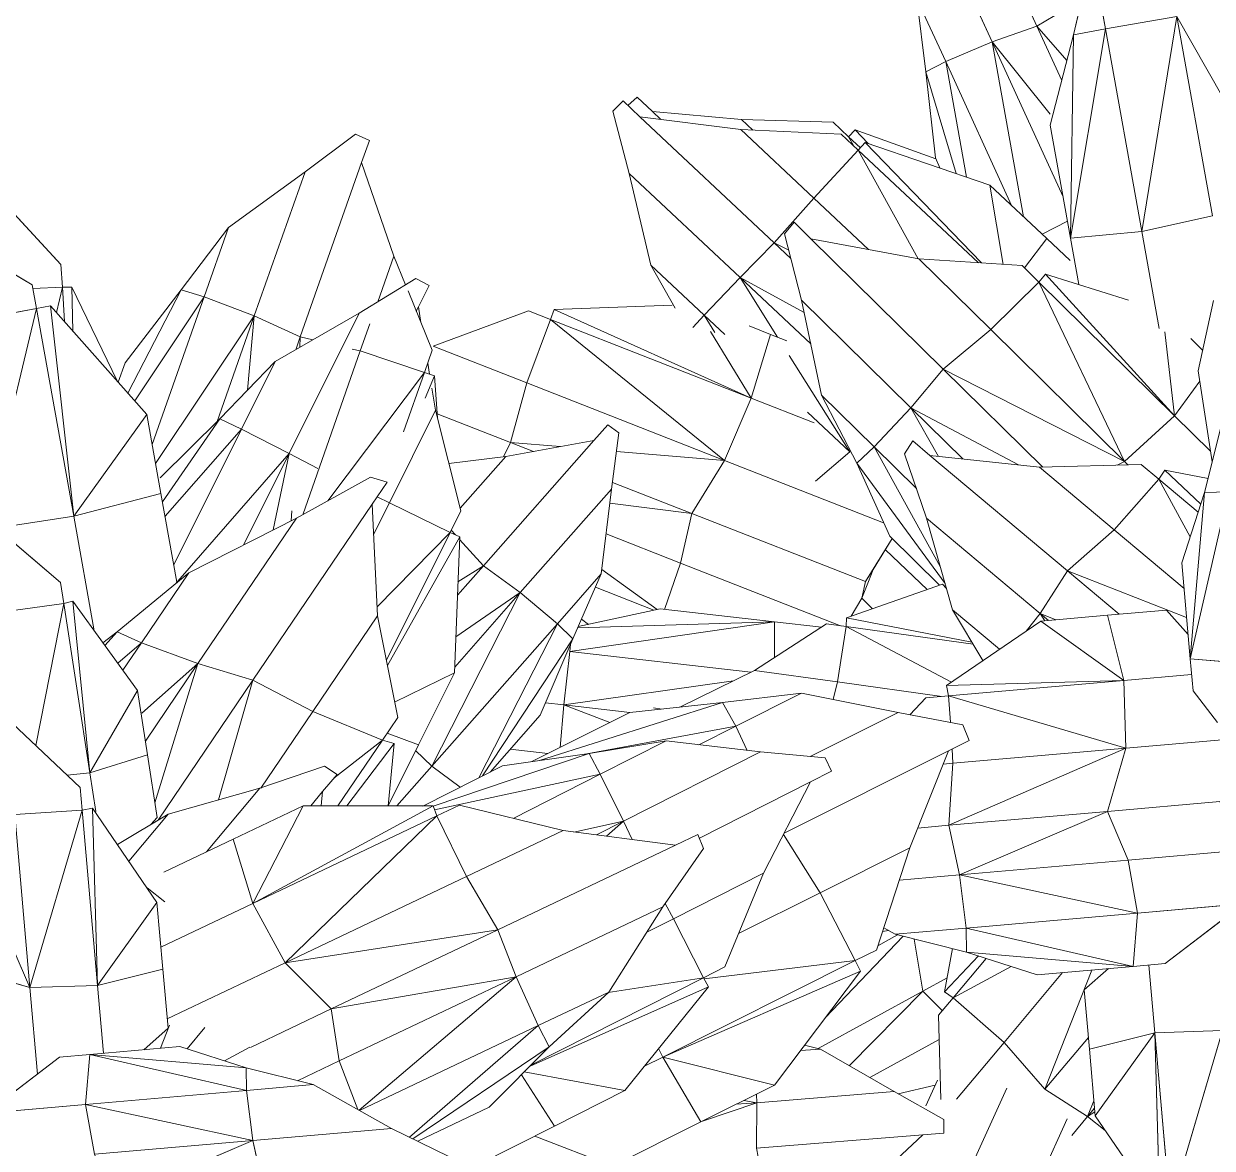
# Model space of a CAD drawing. Header units: inches. Extents: x 1 to 4284, y -575 to 745.
# Drawn here: x 2962.02 to 2977.85, y 321.81 to 336.78 of the extents above; entities that cross this region are included whole.
import ezdxf

# ---------------------------------------------------------------- set-up
doc = ezdxf.new("R2010")
doc.units = ezdxf.units.IN
doc.header["$MEASUREMENT"] = 0
doc.layers.add('Plant-hosta', color=7, linetype='Continuous', lineweight=9)

# ---------------------------------------------------------------- blocks, each defined once
blk = doc.blocks.new('Untitled_dwg-V38-New Construction - Tel_Data_Elec Plan')
at = {"layer": 'Plant-hosta'}
for p, q in [((12.522, 3.81), (11.425, 4.273)), ((11.425, 4.273), (12.522, 3.81)), ((10.26, 3.952), (10.378, 3.219)), ((10.378, 3.219), (12.522, 3.81)), ((12.522, 3.81), (12.792, 3.884)), ((12.856, 3.714), (12.792, 3.884)), ((12.362, 3.139), (12.856, 3.714)), ((10.378, 3.219), (10.591, 2.651)), ((10.591, 2.651), (10.378, 3.219)), ((10.591, 2.651), (12.362, 3.139)), ((12.362, 3.139), (10.591, 2.651)), ((12.362, 3.139), (11.63, 2.269)), ((12.362, 3.139), (11.63, 2.269)), ((7.658, 2.058), (8.496, 2.788)), ((8.496, 2.788), (9.802, 2.637)), ((9.62, 1.651), (9.802, 2.637)), ((9.62, 1.651), (9.802, 2.637)), ((9.802, 2.637), (10.89, 2.511)), ((9.825, 2.634), (10.591, 2.651)), ((10.591, 2.651), (10.323, 2.577)), ((10.591, 2.651), (10.439, 2.563)), ((10.591, 2.651), (10.624, 2.542)), ((9.62, 1.651), (10.89, 2.511)), ((10.89, 2.511), (12.489, 1.479)), ((11.63, 2.269), (11.374, 2.198)), ((11.63, 2.269), (11.449, 2.15)), ((6.786, 2.162), (7.953, 2.022)), ((7.953, 2.022), (6.786, 2.162)), ((5.9, 1.308), (6.492, 1.922)), ((7.772, 1.229), (7.953, 2.022)), ((7.772, 1.229), (7.953, 2.022)), ((7.953, 2.022), (8.996, 1.897)), ((7.819, 1.207), (8.996, 1.897)), ((8.996, 1.897), (7.819, 1.207)), ((10.515, 0.98), (8.996, 1.897)), ((6.17, 1.589), (7.219, 1.489)), ((9.353, 1.682), (9.62, 1.651)), ((9.353, 1.682), (9.62, 1.651)), ((9.608, 1.527), (9.62, 1.651)), ((9.62, 1.651), (9.608, 1.527)), ((9.62, 1.651), (12.47, 1.321)), ((9.62, 1.651), (12.489, 1.479)), ((9.62, 1.651), (12.47, 1.321)), ((4.025, 1.457), (4.109, 0.828)), ((6.084, 1.499), (8.204, 0.689)), ((6.084, 1.499), (8.204, 0.689)), ((6.119, 1.536), (8.247, 1.006)), ((8.247, 1.006), (6.119, 1.536)), ((8.247, 1.006), (7.219, 1.489)), ((12.47, 1.321), (12.489, 1.479)), ((12.47, 1.321), (12.489, 1.479)), ((4.109, 0.828), (5.9, 1.308)), ((5.9, 1.308), (5.121, 0.404)), ((5.9, 1.308), (5.121, 0.404)), ((10.496, 0.863), (12.47, 1.321)), ((10.496, 0.863), (12.47, 1.321)), ((12.47, 1.321), (12.339, 0.312)), ((12.47, 1.321), (12.782, 1.285)), ((13.669, 0.158), (12.782, 1.285)), ((7.918, 1.16), (10.515, 0.98)), ((10.493, 0.844), (7.941, 1.149)), ((8.247, 1.006), (8.204, 0.689)), ((9.241, 0.591), (8.247, 1.006)), ((10.493, 0.844), (10.515, 0.98)), ((4.109, 0.828), (2.063, 0.279)), ((4.109, 0.828), (2.063, 0.279)), ((2.095, 0.94), (4.109, 0.828)), ((4.109, 0.828), (2.179, -0.384)), ((2.179, -0.384), (4.109, 0.828)), ((4.109, 0.828), (4.259, 0.173)), ((4.109, 0.828), (4.259, 0.173)), ((5.564, 0.918), (5.555, 0.224)), ((8.151, -0.022), (5.579, 0.935)), ((5.582, 0.939), (8.204, 0.689)), ((5.582, 0.939), (8.204, 0.689)), ((10.493, 0.844), (9.231, 0.595)), ((10.493, 0.844), (9.231, 0.595)), ((10.493, 0.844), (10.384, -0.032)), ((10.493, 0.844), (10.384, -0.032)), ((10.493, 0.844), (10.807, 0.806)), ((10.807, 0.806), (10.493, 0.844)), ((11.722, -0.192), (10.807, 0.806)), ((11.722, -0.192), (10.807, 0.806)), ((8.151, -0.022), (8.204, 0.689)), ((9.241, 0.591), (8.204, 0.689)), ((10.306, -0.228), (9.241, 0.591)), ((10.306, -0.228), (9.241, 0.591)), ((5.121, 0.404), (4.259, 0.173)), ((5.121, 0.404), (4.357, -0.111)), ((11.132, 0.452), (12.339, 0.312)), ((12.339, 0.312), (11.132, 0.452)), ((2.179, -0.384), (2.063, 0.279)), ((2.179, -0.384), (4.259, 0.173)), ((2.461, -0.992), (4.259, 0.173)), ((4.259, 0.173), (4.357, -0.111)), ((4.941, 0.283), (5.555, 0.224)), ((5.69, -0.461), (5.555, 0.224)), ((8.151, -0.022), (5.555, 0.224)), ((5.69, -0.461), (5.555, 0.224)), ((12.146, -0.584), (12.339, 0.312)), ((12.146, -0.584), (12.339, 0.312)), ((13.669, 0.158), (12.339, 0.312)), ((14.591, -0.879), (13.669, 0.158)), ((13.669, 0.158), (14.591, -0.879)), ((10.384, -0.032), (9.99, 0.016)), ((9.99, 0.016), (10.384, -0.032)), ((2.461, -0.992), (4.357, -0.111)), ((4.357, -0.111), (3.624, -0.681)), ((4.357, -0.111), (3.624, -0.681)), ((5.69, -0.461), (8.151, -0.022)), ((8.151, -0.022), (5.69, -0.461)), ((8.136, -0.694), (8.151, -0.022)), ((8.151, -0.022), (10.306, -0.228)), ((10.384, -0.032), (10.35, -0.258)), ((10.384, -0.032), (10.35, -0.258)), ((11.722, -0.192), (10.384, -0.032)), ((10.384, -0.032), (11.722, -0.192)), ((4.119, -0.296), (4.499, -0.354)), ((4.499, -0.354), (4.119, -0.296)), ((10.306, -0.228), (11.079, -0.772)), ((11.722, -0.192), (12.726, -1.12)), ((11.722, -0.192), (12.726, -1.12)), ((2.179, -0.384), (0.896, -0.728)), ((2.179, -0.384), (2.461, -0.992)), ((5.69, -0.461), (4.505, -0.348)), ((5.69, -0.461), (4.505, -0.348)), ((5.321, -1.248), (5.69, -0.461)), ((8.136, -0.694), (5.69, -0.461)), ((3.703, -0.619), (4.025, -0.805)), ((3.703, -0.619), (4.025, -0.805)), ((12.162, -0.598), (14.591, -0.879)), ((0.896, -0.728), (2.071, -1.097)), ((2.461, -0.992), (3.624, -0.681)), ((3.373, -0.748), (3.592, -0.995)), ((3.373, -0.748), (3.592, -0.995)), ((5.321, -1.248), (8.136, -0.694)), ((8.136, -0.694), (7.987, -1.502)), ((7.987, -1.502), (8.136, -0.694)), ((8.136, -0.694), (10.746, -0.942)), ((11.079, -0.772), (11.074, -0.973)), ((2.637, -0.945), (2.871, -1.818)), ((3.157, -0.806), (3.559, -0.963)), ((10.746, -0.942), (9.406, -1.637)), ((9.406, -1.637), (10.746, -0.942)), ((10.746, -0.942), (11.074, -0.973)), ((11.076, -0.922), (12.726, -1.12)), ((14.591, -0.879), (14.899, -0.915)), ((14.891, -1.142), (14.899, -0.915)), ((2.015, -2.102), (1.716, -0.985)), ((2.015, -2.102), (1.716, -0.985)), ((2.461, -0.992), (2.071, -1.097)), ((3.559, -0.963), (3.764, -1.727)), ((5.321, -1.248), (3.591, -1.084)), ((3.591, -1.084), (5.321, -1.248)), ((5.321, -1.248), (5.188, -2.139)), ((5.321, -1.248), (5.188, -2.139)), ((5.321, -1.248), (7.987, -1.502)), ((5.321, -1.248), (7.89, -2.396)), ((5.321, -1.248), (7.987, -1.502)), ((10.228, -1.21), (10.203, -1.479)), ((12.726, -1.12), (13.036, -1.157)), ((13.017, -1.353), (13.036, -1.157)), ((14.138, -1.589), (14.891, -1.142)), ((9.923, -1.368), (10.203, -1.479)), ((9.923, -1.368), (10.203, -1.479)), ((12.236, -1.722), (13.017, -1.353)), ((7.987, -1.502), (7.89, -2.396)), ((7.987, -1.502), (9.406, -1.637)), ((9.534, -1.57), (10.203, -1.479)), ((9.534, -1.57), (10.203, -1.479)), ((9.803, -1.431), (10.203, -1.479)), ((10.203, -1.479), (9.803, -1.431)), ((10.203, -1.479), (10.125, -2.174)), ((10.203, -1.479), (10.125, -2.174)), ((12.236, -1.722), (10.203, -1.479)), ((14.138, -1.589), (12.837, -1.438)), ((2.871, -1.818), (3.764, -1.727)), ((3.764, -1.727), (3.994, -2.588)), ((8.223, -2.428), (9.406, -1.637)), ((12.236, -1.722), (11.103, -2.291)), ((14.138, -1.589), (13.015, -2.27)), ((14.138, -1.589), (13.015, -2.27)), ((2.015, -2.102), (2.871, -1.818)), ((2.871, -1.818), (2.015, -2.102)), ((2.871, -1.818), (3.478, -4.083)), ((2.871, -1.818), (3.994, -2.588)), ((2.871, -1.818), (3.618, -4.062)), ((12.075, -1.803), (12.042, -2.158)), ((12.075, -1.803), (12.042, -2.158)), ((3.84, -2.011), (5.188, -2.139)), ((5.188, -2.139), (3.84, -2.011)), ((8.834, -2.019), (10.125, -2.174)), ((8.834, -2.019), (10.125, -2.174)), ((2.015, -2.102), (1.307, -2.619)), ((2.015, -2.102), (1.857, -4.672)), ((2.015, -2.102), (3.478, -4.083)), ((2.015, -2.102), (2.614, -4.337)), ((5.188, -2.139), (7.89, -2.396)), ((5.188, -2.139), (5.236, -3.034)), ((5.188, -2.139), (6.264, -3.132)), ((5.188, -2.139), (7.889, -2.538)), ((10.125, -2.174), (7.889, -2.485)), ((7.889, -2.485), (10.125, -2.174)), ((10.005, -2.5), (12.042, -2.158)), ((12.042, -2.158), (10.005, -2.5)), ((10.125, -2.174), (10.083, -2.484)), ((11.103, -2.291), (10.125, -2.174)), ((11.494, -2.095), (12.042, -2.158)), ((12.042, -2.158), (11.494, -2.095)), ((12.042, -2.158), (11.985, -2.514)), ((13.015, -2.27), (12.042, -2.158)), ((11.103, -2.291), (10.083, -2.484)), ((13.015, -2.27), (11.985, -2.514)), ((10.083, -2.484), (7.888, -2.536)), ((7.888, -2.536), (10.083, -2.484)), ((7.89, -2.396), (7.889, -2.538)), ((8.223, -2.428), (7.89, -2.396)), ((10.083, -2.484), (8.942, -2.725)), ((10.083, -2.484), (8.942, -2.725)), ((9.427, -2.623), (11.985, -2.514)), ((11.985, -2.514), (10.78, -2.811)), ((11.985, -2.514), (10.78, -2.811)), ((3.994, -2.588), (3.618, -4.062)), ((4.094, -2.563), (3.936, -2.815)), ((4.094, -2.563), (3.936, -2.815)), ((6.264, -3.132), (7.889, -2.538)), ((7.762, -2.584), (8.942, -2.725)), ((8.942, -2.725), (7.762, -2.584)), ((8.056, -3.043), (8.314, -2.65)), ((8.59, -2.683), (10.276, -4.253)), ((8.646, -2.69), (10.401, -3.993)), ((9.33, -2.643), (10.78, -2.811)), ((10.78, -2.811), (9.33, -2.643)), ((7.329, -2.742), (7.686, -3.497)), ((7.333, -2.75), (7.987, -3.371)), ((7.434, -2.704), (8.056, -3.043)), ((8.056, -3.043), (7.434, -2.704)), ((8.758, -2.703), (9.645, -3.187)), ((8.758, -2.703), (9.645, -3.187)), ((4.217, -2.937), (5.236, -3.034)), ((4.217, -2.937), (5.236, -3.034)), ((5.802, -3.55), (4.844, -2.996)), ((6.699, -2.972), (7.557, -3.593)), ((6.699, -2.972), (7.557, -3.593)), ((6.812, -2.931), (7.686, -3.497)), ((5.236, -3.034), (6.264, -3.132)), ((6.264, -3.132), (5.236, -3.034)), ((6.358, -3.097), (6.572, -3.221)), ((6.572, -3.221), (6.488, -3.05)), ((6.488, -3.05), (6.572, -3.221)), ((7.924, -3.311), (8.056, -3.043)), ((7.924, -3.311), (8.056, -3.043)), ((9.953, -4.811), (8.056, -3.043)), ((8.056, -3.043), (10.276, -4.253)), ((8.056, -3.043), (9.953, -4.811)), ((4.537, -3.643), (3.829, -3.235)), ((6.572, -3.221), (6.833, -3.371)), ((10.401, -3.993), (9.645, -3.187)), ((9.645, -3.187), (10.401, -3.993)), ((6.71, -3.532), (6.833, -3.371)), ((6.773, -3.337), (7.557, -3.593)), ((7.557, -3.593), (6.773, -3.337)), ((7.649, -3.66), (7.987, -3.371)), ((7.987, -3.371), (8.765, -4.109)), ((4.537, -3.643), (3.763, -3.493)), ((4.273, -3.592), (4.384, -3.652)), ((6.207, -4.932), (4.386, -3.614)), ((4.386, -3.614), (6.207, -4.932)), ((5.802, -3.55), (4.537, -3.643)), ((5.802, -3.55), (4.537, -3.643)), ((5.229, -3.592), (6.207, -4.932)), ((6.207, -4.932), (5.229, -3.592)), ((5.802, -3.55), (6.71, -3.532)), ((5.814, -3.545), (6.816, -4.27)), ((7.557, -3.593), (6.816, -4.27)), ((7.557, -3.593), (7.686, -3.497)), ((7.557, -3.593), (7.686, -3.497)), ((7.557, -3.593), (7.849, -3.805)), ((4.384, -3.652), (4.548, -4.477)), ((4.422, -3.843), (5.595, -5.392)), ((8.062, -5.172), (7.849, -3.805)), ((8.062, -5.172), (7.849, -3.805)), ((3.478, -4.083), (2.614, -4.337)), ((3.478, -4.083), (3.618, -4.062)), ((3.478, -4.083), (3.618, -4.062)), ((3.478, -4.083), (3.557, -4.378)), ((3.642, -4.006), (3.743, -4.517)), ((3.642, -4.006), (3.743, -4.517)), ((7.881, -4.012), (8.765, -4.109)), ((8.765, -4.109), (9.449, -5.785)), ((10.401, -3.993), (10.276, -4.253)), ((10.401, -3.993), (10.276, -4.253)), ((11.051, -4.676), (10.401, -3.993)), ((6.207, -4.932), (6.816, -4.27)), ((8.062, -5.172), (6.816, -4.27)), ((6.816, -4.27), (8.062, -5.172)), ((9.953, -4.811), (8.793, -4.178)), ((9.953, -4.811), (8.793, -4.178)), ((9.953, -4.811), (10.276, -4.253)), ((11.051, -4.676), (10.276, -4.253)), ((2.95, -5.591), (3.557, -4.378)), ((2.95, -5.591), (3.557, -4.378)), ((3.45, -4.592), (3.743, -4.517)), ((3.743, -4.517), (3.45, -4.592)), ((3.743, -4.517), (4.548, -4.477)), ((3.743, -4.517), (4.548, -4.477)), ((3.743, -4.517), (4.188, -6.754)), ((3.743, -4.517), (4.717, -5.328)), ((3.743, -4.517), (4.314, -6.741)), ((4.548, -4.477), (4.717, -5.328)), ((7.958, -4.506), (9.449, -5.785)), ((7.969, -4.575), (9.348, -5.884)), ((7.969, -4.575), (9.348, -5.884)), ((8.945, -4.551), (9.953, -4.811)), ((8.945, -4.551), (9.953, -4.811)), ((5.595, -5.392), (4.584, -4.66)), ((11.566, -5.69), (11.051, -4.676)), ((11.566, -5.69), (11.051, -4.676)), ((9.616, -5.315), (9.953, -4.811)), ((9.953, -4.811), (11.566, -5.69)), ((9.953, -4.811), (11.566, -5.69)), ((5.595, -5.392), (4.665, -5.026)), ((6.207, -4.932), (5.595, -5.392)), ((5.595, -5.392), (6.207, -4.932)), ((6.207, -4.932), (8.5, -6.592)), ((9.616, -5.315), (9.154, -5.064)), ((9.616, -5.315), (9.154, -5.064)), ((3.192, -5.106), (4.188, -6.754)), ((8.5, -6.592), (8.062, -5.172)), ((8.062, -5.172), (8.5, -6.592)), ((4.717, -5.328), (4.314, -6.741)), ((8.097, -5.286), (9.348, -5.884)), ((9.348, -5.884), (8.097, -5.286)), ((9.223, -5.232), (9.616, -5.315)), ((9.616, -5.315), (9.436, -5.752)), ((9.436, -5.752), (9.616, -5.315)), ((9.616, -5.315), (11.568, -6.38)), ((5.595, -5.392), (4.983, -5.91)), ((7.489, -6.763), (5.595, -5.392)), ((7.489, -6.763), (5.595, -5.392)), ((4.625, -5.651), (4.983, -5.91)), ((4.625, -5.651), (4.983, -5.91)), ((11.566, -5.69), (11.915, -6.362)), ((4.594, -5.761), (4.983, -5.91)), ((9.348, -5.884), (9.449, -5.785)), ((9.348, -5.884), (9.449, -5.785)), ((9.404, -5.829), (9.372, -5.906)), ((9.372, -5.906), (9.404, -5.829)), ((4.983, -5.91), (4.729, -6.156)), ((5.894, -6.57), (4.983, -5.91)), ((9.348, -5.884), (8.726, -6.533)), ((9.348, -5.884), (9.582, -6.106)), ((9.582, -6.106), (9.348, -5.884)), ((4.729, -6.156), (4.501, -6.086)), ((4.513, -6.044), (4.729, -6.156)), ((5.894, -6.57), (4.729, -6.156)), ((9.723, -7.48), (9.582, -6.106)), ((9.586, -6.14), (10.394, -6.581)), ((9.586, -6.14), (10.394, -6.581)), ((4.447, -6.275), (4.712, -7.801)), ((4.447, -6.275), (4.712, -7.801)), ((8.381, -6.207), (8.726, -6.533)), ((8.381, -6.207), (8.726, -6.533)), ((11.568, -6.38), (10.394, -6.581)), ((10.394, -6.581), (11.568, -6.38)), ((11.568, -6.38), (11.814, -6.513)), ((11.915, -6.362), (11.814, -6.513)), ((7.696, -7.607), (5.675, -6.492)), ((5.675, -6.492), (7.696, -7.607)), ((5.702, -6.507), (5.907, -7.689)), ((5.702, -6.507), (5.907, -7.689)), ((7.489, -6.763), (5.894, -6.57)), ((7.489, -6.763), (5.894, -6.57)), ((8.5, -6.592), (8.789, -6.801)), ((8.596, -6.662), (8.726, -6.533)), ((8.726, -6.533), (8.596, -6.662)), ((9.723, -7.48), (8.726, -6.533)), ((9.649, -6.754), (10.394, -6.581)), ((10.394, -6.581), (9.649, -6.754)), ((4.188, -6.754), (3.396, -6.924)), ((4.188, -6.754), (3.396, -6.924)), ((4.188, -6.754), (4.314, -6.741)), ((4.188, -6.754), (4.243, -7.033)), ((4.243, -7.033), (4.188, -6.754)), ((5.742, -6.737), (7.208, -8.128)), ((7.208, -8.128), (5.742, -6.737)), ((7.696, -7.607), (6.706, -6.668)), ((7.696, -7.607), (6.706, -6.668)), ((7.146, -6.721), (7.696, -7.607)), ((7.146, -6.721), (7.696, -7.607)), ((7.414, -6.753), (7.466, -6.876)), ((7.466, -6.876), (7.414, -6.753)), ((7.489, -6.763), (8.605, -6.939)), ((7.585, -6.778), (9.052, -8.565)), ((9.052, -8.565), (7.585, -6.778)), ((8.605, -6.939), (8.789, -6.801)), ((7.962, -6.837), (9.757, -8.005)), ((7.962, -6.837), (9.757, -8.005)), ((3.632, -8.112), (4.243, -7.033)), ((5.855, -7.387), (7.208, -8.128)), ((7.208, -8.128), (5.855, -7.387)), ((7.986, -7.286), (7.696, -7.607)), ((9.224, -7.356), (9.757, -8.005)), ((9.712, -7.37), (9.866, -7.916)), ((6.985, -8.357), (5.888, -7.58)), ((9.778, -7.772), (9.723, -7.48)), ((9.723, -7.48), (9.778, -7.772)), ((4.712, -7.801), (5.907, -7.689)), ((5.907, -7.689), (4.712, -7.801)), ((5.907, -7.689), (6.09, -8.744)), ((7.696, -7.607), (7.208, -8.128)), ((7.696, -7.607), (7.208, -8.128)), ((9.211, -9.045), (7.696, -7.607)), ((9.649, -7.677), (9.866, -7.916)), ((3.691, -8.008), (4.712, -7.801)), ((4.712, -7.801), (3.691, -8.008)), ((4.712, -7.801), (5.192, -10.57)), ((4.712, -7.801), (6.09, -8.744)), ((4.712, -7.801), (5.38, -10.543)), ((6.985, -8.357), (5.966, -7.888)), ((9.757, -8.005), (9.052, -8.565)), ((9.757, -8.005), (9.052, -8.565)), ((9.757, -8.005), (9.866, -7.916)), ((9.757, -8.005), (9.957, -8.248)), ((9.957, -8.248), (9.757, -8.005)), ((9.84, -8.105), (9.813, -7.96)), ((9.813, -7.96), (9.84, -8.105)), ((3.606, -8.174), (5.192, -10.57)), ((3.606, -8.174), (5.192, -10.57)), ((7.884, -9.487), (5.977, -8.09)), ((5.977, -8.09), (7.884, -9.487)), ((7.208, -8.128), (6.985, -8.357)), ((7.937, -8.82), (7.208, -8.128)), ((6.02, -8.342), (7.344, -9.954)), ((7.344, -9.954), (6.02, -8.342)), ((7.884, -9.487), (6.939, -8.336)), ((7.884, -9.487), (6.939, -8.336)), ((7.937, -8.82), (6.985, -8.357)), ((9.923, -9.098), (9.957, -8.248)), ((9.923, -9.098), (9.957, -8.248)), ((7.461, -8.589), (7.884, -9.487)), ((7.461, -8.589), (7.884, -9.487)), ((8.958, -8.626), (9.052, -8.565)), ((8.958, -8.626), (9.052, -8.565)), ((9.295, -8.86), (9.052, -8.565)), ((9.052, -8.565), (9.295, -8.86)), ((9.979, -8.851), (9.941, -8.646)), ((9.941, -8.646), (9.979, -8.851)), ((6.09, -8.744), (5.38, -10.543)), ((9.211, -9.045), (7.937, -8.82)), ((9.211, -9.045), (7.937, -8.82)), ((9.934, -8.809), (9.979, -8.851)), ((9.979, -8.851), (10.21, -9.07)), ((6.001, -8.969), (7.344, -9.954)), ((7.344, -9.954), (6.001, -8.969)), ((8.363, -9.015), (7.884, -9.487)), ((8.363, -9.015), (8.249, -8.875)), ((8.309, -8.886), (8.363, -9.015)), ((8.363, -9.015), (8.507, -8.921)), ((8.363, -9.015), (8.507, -8.921)), ((8.363, -9.015), (9.927, -10.919)), ((5.95, -9.098), (7.088, -10.144)), ((7.088, -10.144), (5.95, -9.098)), ((9.211, -9.045), (10.076, -9.219)), ((9.902, -9.599), (9.494, -9.102)), ((10.076, -9.219), (10.21, -9.07)), ((5.872, -9.297), (5.733, -10.679)), ((5.88, -9.277), (6.053, -9.489)), ((5.88, -9.277), (6.053, -9.489)), ((9.902, -9.599), (9.919, -9.188)), ((7.088, -10.144), (6.053, -9.489)), ((7.884, -9.487), (7.344, -9.954)), ((7.884, -9.487), (7.344, -9.954)), ((9.176, -11.06), (7.884, -9.487)), ((9.927, -10.919), (9.902, -9.599)), ((9.902, -9.599), (9.927, -10.919)), ((7.344, -9.954), (7.088, -10.144)), ((7.966, -10.711), (7.344, -9.954)), ((5.545, -10.125), (5.733, -10.679)), ((5.484, -10.279), (5.612, -10.719)), ((5.484, -10.279), (5.612, -10.719)), ((7.966, -10.711), (7.088, -10.144)), ((5.424, -10.43), (5.612, -10.719)), ((5.612, -10.719), (5.424, -10.43)), ((5.192, -10.57), (3.992, -10.773)), ((5.192, -10.57), (5.38, -10.543)), ((5.192, -10.57), (5.38, -10.543)), ((5.192, -10.57), (5.247, -10.888)), ((5.612, -10.719), (5.238, -10.838)), ((5.612, -10.719), (5.238, -10.838)), ((5.612, -10.719), (5.733, -10.679)), ((5.612, -10.719), (5.733, -10.679)), ((5.612, -10.719), (5.697, -11.011)), ((5.697, -11.011), (5.612, -10.719)), ((9.176, -11.06), (7.966, -10.711)), ((9.176, -11.06), (7.966, -10.711)), ((4.227, -12.128), (5.247, -10.888)), ((9.927, -10.919), (10.124, -11.159)), ((5.194, -12.213), (5.697, -11.011)), ((9.176, -11.06), (9.981, -11.3)), ((9.981, -11.3), (10.124, -11.159))]:
    blk.add_line(p, q, dxfattribs=at)
at = {"layer": 'Plant-hosta', "flags": 128}
for points in [[(10.378, 3.219), (12.522, 3.81), (12.792, 3.884), (12.856, 3.714), (12.362, 3.139)], [(9.802, 2.637), (8.496, 2.788), (7.658, 2.058)], [(9.802, 2.637), (10.89, 2.511), (9.62, 1.651)], [(9.825, 2.634), (10.591, 2.651), (10.624, 2.542)], [(10.439, 2.563), (10.591, 2.651), (10.323, 2.577)], [(10.89, 2.511), (12.489, 1.479), (9.62, 1.651)], [(11.374, 2.198), (11.63, 2.269), (11.449, 2.15)], [(7.953, 2.022), (8.996, 1.897), (10.515, 0.98), (7.918, 1.16)], [(6.17, 1.589), (7.219, 1.489), (8.247, 1.006), (8.204, 0.689)], [(12.782, 1.285), (12.47, 1.321), (12.339, 0.312)], [(12.339, 0.312), (13.669, 0.158), (12.782, 1.285)], [(7.941, 1.149), (10.493, 0.844), (10.515, 0.98)], [(8.204, 0.689), (9.241, 0.591), (8.247, 1.006)], [(2.063, 0.279), (2.179, -0.384), (0.896, -0.728), (0.78, -0.064), (0.724, 0.355), (0.735, 0.575), (2.095, 0.94)], [(2.063, 0.279), (2.095, 0.94), (4.109, 0.828)], [(4.941, 0.283), (5.555, 0.224), (5.564, 0.918)], [(8.204, 0.689), (8.151, -0.022), (5.579, 0.935)], [(4.259, 0.173), (5.121, 0.404), (4.357, -0.111)], [(2.179, -0.384), (4.259, 0.173), (2.461, -0.992)], [(3.624, -0.681), (2.461, -0.992), (4.357, -0.111), (4.259, 0.173)], [(5.555, 0.224), (8.151, -0.022), (10.306, -0.228), (11.079, -0.772), (11.074, -0.973), (10.746, -0.942), (8.136, -0.694), (5.69, -0.461), (5.321, -1.248)], [(5.321, -1.248), (8.136, -0.694), (8.151, -0.022)], [(0.896, -0.728), (2.071, -1.097), (2.461, -0.992), (2.179, -0.384)], [(12.837, -1.438), (14.138, -1.589), (14.891, -1.142), (14.899, -0.915), (14.591, -0.879), (12.162, -0.598)], [(2.637, -0.945), (2.871, -1.818), (3.764, -1.727), (3.559, -0.963), (3.157, -0.806)], [(12.236, -1.722), (13.017, -1.353), (13.036, -1.157), (12.726, -1.12), (11.076, -0.922)], [(7.889, -2.538), (7.89, -2.396), (5.321, -1.248)], [(10.228, -1.21), (10.203, -1.479), (12.236, -1.722)], [(7.89, -2.396), (7.987, -1.502), (9.406, -1.637)], [(3.764, -1.727), (3.994, -2.588), (2.871, -1.818)], [(9.406, -1.637), (8.223, -2.428), (7.89, -2.396)], [(10.125, -2.174), (11.103, -2.291), (12.236, -1.722)], [(3.994, -2.588), (3.618, -4.062), (2.871, -1.818), (3.478, -4.083)], [(1.857, -4.672), (2.614, -4.337), (2.015, -2.102), (1.307, -2.619), (1.857, -4.672), (2.015, -2.102), (3.478, -4.083)], [(5.236, -3.034), (5.188, -2.139), (6.264, -3.132), (7.889, -2.538), (5.188, -2.139), (7.89, -2.396)], [(9.427, -2.623), (11.985, -2.514), (12.042, -2.158), (13.015, -2.27), (11.985, -2.514)], [(10.125, -2.174), (10.083, -2.484), (11.103, -2.291)], [(8.314, -2.65), (8.056, -3.043), (10.276, -4.253)], [(9.953, -4.811), (10.276, -4.253), (8.59, -2.683)], [(10.276, -4.253), (11.051, -4.676), (10.401, -3.993), (8.646, -2.69)], [(7.329, -2.742), (7.686, -3.497), (6.812, -2.931)], [(7.649, -3.66), (7.987, -3.371), (7.333, -2.75)], [(4.844, -2.996), (5.802, -3.55), (6.71, -3.532), (6.833, -3.371), (6.572, -3.221), (6.358, -3.097)], [(3.829, -3.235), (4.537, -3.643), (3.763, -3.493)], [(7.987, -3.371), (8.765, -4.109), (7.881, -4.012)], [(4.548, -4.477), (4.384, -3.652), (4.273, -3.592)], [(5.814, -3.545), (6.816, -4.27), (6.207, -4.932)], [(7.849, -3.805), (7.557, -3.593), (6.816, -4.27)], [(4.422, -3.843), (5.595, -5.392), (4.983, -5.91), (4.594, -5.761)], [(3.557, -4.378), (3.478, -4.083), (2.614, -4.337), (2.95, -5.591)], [(8.765, -4.109), (9.449, -5.785), (7.958, -4.506)], [(4.548, -4.477), (4.717, -5.328), (3.743, -4.517)], [(4.717, -5.328), (4.314, -6.741), (3.743, -4.517), (4.188, -6.754)], [(4.665, -5.026), (5.595, -5.392), (4.584, -4.66)], [(9.223, -5.232), (9.616, -5.315), (9.953, -4.811)], [(6.207, -4.932), (8.5, -6.592), (8.789, -6.801), (8.605, -6.939), (7.489, -6.763)], [(3.192, -5.106), (4.188, -6.754), (4.314, -6.741)], [(11.566, -5.69), (11.915, -6.362), (11.814, -6.513), (11.568, -6.38), (9.616, -5.315)], [(4.513, -6.044), (4.729, -6.156), (4.983, -5.91), (5.894, -6.57), (4.729, -6.156), (4.501, -6.086)], [(9.348, -5.884), (8.726, -6.533), (9.723, -7.48), (9.582, -6.106)], [(3.396, -6.924), (3.632, -8.112), (4.243, -7.033)], [(9.934, -8.809), (9.979, -8.851), (10.21, -9.07), (10.076, -9.219), (9.211, -9.045), (7.696, -7.607), (7.986, -7.286)], [(9.224, -7.356), (9.757, -8.005), (9.866, -7.916)], [(9.712, -7.37), (9.866, -7.916), (9.649, -7.677)], [(7.208, -8.128), (7.937, -8.82), (6.985, -8.357), (5.888, -7.58)], [(4.712, -7.801), (6.09, -8.744), (5.907, -7.689)], [(6.09, -8.744), (5.38, -10.543), (4.712, -7.801), (5.192, -10.57)], [(5.966, -7.888), (6.985, -8.357), (7.208, -8.128)], [(8.363, -9.015), (7.884, -9.487), (9.176, -11.06), (9.981, -11.3), (10.124, -11.159), (9.927, -10.919), (8.363, -9.015)], [(8.249, -8.875), (8.363, -9.015), (8.309, -8.886)], [(9.494, -9.102), (9.902, -9.599), (9.919, -9.188)], [(5.872, -9.297), (5.733, -10.679), (5.545, -10.125)], [(6.053, -9.489), (7.088, -10.144), (7.344, -9.954)], [(7.344, -9.954), (7.966, -10.711), (7.088, -10.144)], [(4.924, -11.281), (5.194, -12.213), (5.697, -11.011)]]:
    blk.add_lwpolyline(points, dxfattribs=at)
for points in [[(4.025, 1.457), (4.109, 0.828), (5.9, 1.308), (6.492, 1.922), (6.466, 2.111), (6.193, 2.038)], [(5.247, -10.888), (5.192, -10.57), (3.992, -10.773), (4.227, -12.128)]]:
    blk.add_lwpolyline(points, close=True, dxfattribs=at)
blk = doc.blocks.new('Untitled_dwg-V40-New Construction - Tel_Data_Elec Plan')
at = {"layer": 'Plant-hosta'}
for p, q in [((-4.019, 2.281), (-3.643, 3.755)), ((-2.896, 1.511), (-3.643, 3.755)), ((-2.04, 1.794), (-3.503, 3.776)), ((-2.896, 1.511), (-3.503, 3.776)), ((-5.22, 3.04), (-4.385, 2.192)), ((-5.22, 3.04), (-4.385, 2.192)), ((-4.402, 2.419), (-4.119, 2.256)), ((-4.119, 2.256), (-4.402, 2.419)), ((-4.119, 2.256), (-3.961, 2.508)), ((-5, 1.534), (-5.827, 2.373)), ((-5, 1.534), (-5.827, 2.373)), ((-4.529, 1.719), (-4.119, 2.256)), ((-4.529, 1.719), (-4.119, 2.256)), ((-3.967, 2.086), (-4.119, 2.256)), ((-4.119, 2.256), (-4.005, 2.23)), ((-4.119, 2.256), (-3.993, 2.183)), ((-3.788, 1.42), (-4.019, 2.281)), ((-2.896, 1.511), (-4.019, 2.281)), ((-2.04, 1.794), (-2.896, 1.511)), ((-4.529, 1.719), (-4.827, 0.947)), ((-3.398, 0.44), (-4.529, 1.719)), ((-3.748, 1.269), (-4.529, 1.719)), ((-4.827, 0.947), (-5.681, 1.44)), ((-2.896, 1.511), (-3.788, 1.42)), ((-2.896, 1.511), (-3.788, 1.42)), ((-2.662, 0.638), (-2.896, 1.511)), ((-2.662, 0.638), (-2.896, 1.511)), ((-5.833, 1.117), (-6.094, 1.383)), ((-6.094, 1.383), (-5.833, 1.117)), ((-5.523, 0.309), (-5.877, 1.371)), ((-5.877, 1.371), (-5.523, 0.309)), ((-3.583, 0.655), (-3.788, 1.42)), ((-6.387, 1.106), (-5.884, 1.169)), ((-5.884, 1.169), (-6.387, 1.106)), ((-4.827, 0.947), (-5.259, 0.157)), ((-3.775, 0.339), (-4.827, 0.947)), ((-6.666, 0.774), (-5.624, 0.614)), ((-6.666, 0.774), (-5.624, 0.614)), ((-3.181, 0.498), (-3.583, 0.655)), ((-2.866, 0.583), (-2.452, 0.694)), ((-1.202, 0.301), (-2.452, 0.694)), ((-5.61, -0.066), (-6.87, 0.533)), ((-5.61, -0.066), (-6.87, 0.533)), ((-2.866, 0.583), (-4.884, -0.355)), ((-2.866, 0.583), (-4.78, -0.657)), ((-4.78, -0.657), (-2.866, 0.583)), ((-2.866, 0.583), (-4.104, 0.251)), ((-4.104, 0.251), (-2.866, 0.583)), ((-2.566, -0.064), (-2.866, 0.583)), ((-5.61, -0.066), (-7.181, 0.176)), ((-5.61, -0.066), (-5.453, 0.269)), ((-5.453, 0.269), (-5.61, -0.066)), ((-5.523, 0.309), (-5.259, 0.157)), ((-4.884, -0.355), (-4.104, 0.251)), ((-2.566, -0.064), (-1.202, 0.301)), ((-5.259, 0.157), (-5.343, 0.043)), ((-5.259, 0.157), (-5.343, 0.043)), ((-5.043, -0.462), (-5.343, 0.043)), ((-4.752, -0.253), (-5.343, 0.043)), ((-4.666, -0.186), (-5.259, 0.157)), ((-4.393, 0.026), (-5.259, 0.157)), ((-4.393, 0.026), (-5.259, 0.157)), ((-4.666, -0.186), (-5.259, 0.157)), ((-5.481, -0.757), (-5.61, -0.066)), ((-5.61, -0.066), (-5.245, -0.122)), ((-5.245, -0.122), (-5.61, -0.066)), ((-2.566, -0.064), (-4.78, -0.657)), ((-2.566, -0.064), (-4.78, -0.657)), ((-4.62, -1.353), (-2.566, -0.064)), ((-2.566, -0.064), (-4.62, -1.353)), ((-2.566, -0.064), (-2.443, -0.77)), ((-5.606, -0.842), (-6.954, -0.174)), ((-5.606, -0.842), (-6.954, -0.174)), ((-4.884, -0.355), (-5.697, -0.903)), ((-4.78, -0.657), (-4.884, -0.355)), ((-1.078, -0.405), (-2.443, -0.77)), ((-1.078, -0.405), (-2.443, -0.77)), ((-4.78, -0.657), (-5.697, -0.903)), ((-4.62, -1.353), (-4.78, -0.657)), ((-4.62, -1.353), (-4.78, -0.657)), ((-4.62, -1.353), (-2.443, -0.77)), ((-4.62, -1.353), (-2.443, -0.77)), ((-2.478, -1.473), (-2.443, -0.77)), ((-5.67, -0.885), (-5.967, -0.839)), ((-5.67, -0.885), (-5.967, -0.839)), ((-5.812, -1.036), (-5.697, -0.903)), ((-5.812, -1.036), (-5.697, -0.903)), ((-5.763, -0.98), (-5.843, -0.996)), ((-5.843, -0.996), (-5.763, -0.98)), ((-2.478, -1.473), (-1.031, -1.085)), ((-5.398, -1.562), (-4.62, -1.353)), ((-4.62, -1.353), (-5.398, -1.562)), ((-2.478, -1.473), (-4.62, -1.353)), ((-4.53, -2.023), (-4.62, -1.353)), ((-4.53, -2.023), (-4.62, -1.353)), ((-2.478, -1.473), (-4.53, -2.023)), ((-1.96, -2.181), (-2.478, -1.473)), ((-1.96, -2.181), (-0.617, -1.821)), ((-1.96, -2.181), (-0.617, -1.821)), ((-4.53, -2.023), (-4.93, -2.13)), ((-4.93, -2.13), (-4.53, -2.023)), ((-1.96, -2.181), (-4.53, -2.023)), ((-4.53, -2.023), (-4.195, -2.78)), ((-4.53, -2.023), (-4.195, -2.78)), ((-1.96, -2.181), (-4.195, -2.78)), ((-1.96, -2.181), (-3.942, -3.644)), ((-1.96, -2.181), (-3.942, -3.644)), ((-1.96, -2.181), (-1.677, -3.037)), ((-0.7, -2.085), (-0.86, -2.593)), ((-0.86, -2.593), (-0.749, -3.008)), ((-4.195, -2.78), (-4.321, -2.814)), ((-4.195, -2.78), (-4.142, -2.962)), ((-0.804, -2.803), (-1.677, -3.037)), ((-0.804, -2.803), (-1.677, -3.037)), ((-0.102, -2.708), (-0.749, -3.008)), ((-0.749, -3.008), (-0.417, -4.245)), ((-0.749, -3.008), (0.491, -4.921)), ((-0.749, -3.008), (0.189, -5.025)), ((-1.677, -3.037), (-3.942, -3.644)), ((-1.677, -3.037), (-3.921, -3.784)), ((-1.677, -3.037), (-2.447, -4.16)), ((-1.677, -3.037), (-1.586, -3.93)), ((-4.041, -3.305), (-3.942, -3.644)), ((-0.664, -3.323), (-0.822, -3.725)), ((-4.236, -3.723), (-4.512, -3.585)), ((-4.512, -3.585), (-4.236, -3.723)), ((-0.606, -3.539), (-1.885, -4.67)), ((-4.029, -3.667), (-5.269, -4.324)), ((-4.029, -3.667), (-5.269, -4.324)), ((-4.236, -3.723), (-3.942, -3.644)), ((-3.942, -3.644), (-3.921, -3.784)), ((-3.942, -3.644), (-3.921, -3.784)), ((-2.447, -4.16), (-3.921, -3.784)), ((-0.822, -3.725), (-1.586, -3.93)), ((-3.844, -3.804), (-4.91, -4.979)), ((-4.91, -4.979), (-3.844, -3.804)), ((-3.351, -3.929), (-3.502, -4.703)), ((-1.586, -3.93), (-2.447, -4.16)), ((-1.435, -3.889), (-1.885, -4.67)), ((-0.505, -3.916), (-1.113, -4.969)), ((-3.093, -3.995), (-3.502, -4.703)), ((-2.422, -4.26), (-2.674, -4.102)), ((-2.252, -4.108), (-2.422, -4.26)), ((-5.403, -4.123), (-5.269, -4.324)), ((-5.269, -4.324), (-5.403, -4.123)), ((-3.4, -4.18), (-4.91, -4.979)), ((-3.4, -4.18), (-4.91, -4.979)), ((-3.406, -4.208), (-4.864, -5.087)), ((-2.422, -4.26), (-3.408, -5.968)), ((-2.422, -4.26), (-2.349, -4.134)), ((-2.422, -4.26), (-2.396, -4.147)), ((-1.885, -4.67), (-2.422, -4.26)), ((0.189, -5.025), (-0.417, -4.245)), ((0.189, -5.025), (-0.417, -4.245)), ((-5.269, -4.324), (-6.256, -4.847)), ((-5.269, -4.324), (-4.91, -4.979)), ((-0.193, -4.534), (-0.323, -5.4)), ((-0.323, -5.4), (-0.193, -4.534)), ((-9.222, -4.747), (-9.675, -4.973)), ((-9.675, -4.973), (-9.222, -4.747)), ((-7.36, -4.728), (-6.256, -4.847)), ((-6.256, -4.847), (-7.36, -4.728)), ((-3.408, -5.968), (-3.502, -4.703)), ((-1.885, -4.67), (-3.08, -6.738)), ((-1.885, -4.67), (-1.113, -4.969)), ((-9.039, -4.768), (-8.798, -5.284)), ((-8.798, -5.284), (-6.566, -4.813)), ((-6.566, -4.813), (-8.798, -5.284)), ((-8.306, -4.853), (-8.798, -5.284)), ((-8.306, -4.853), (-8.798, -5.284)), ((-8.798, -5.284), (-8.006, -4.889)), ((-8.798, -5.284), (-8.006, -4.889)), ((-6.31, -4.841), (-8.484, -5.924)), ((-8.484, -5.924), (-6.31, -4.841)), ((-7.692, -4.838), (-7.593, -4.786)), ((-7.593, -4.786), (-7.692, -4.838)), ((-5.141, -5.102), (-6.256, -4.847)), ((0.019, -4.807), (-0.323, -5.4)), ((0.019, -4.807), (-0.323, -5.4)), ((0.087, -4.894), (-0.209, -5.484)), ((-6.693, -6.528), (-4.976, -5.014)), ((-4.976, -5.014), (-6.693, -6.528)), ((-5.949, -4.917), (-5.786, -5.364)), ((-5.786, -5.364), (-5.949, -4.917)), ((-5.141, -5.102), (-4.91, -4.979)), ((-4.91, -4.979), (-4.864, -5.087)), ((-4.91, -4.979), (-4.864, -5.087)), ((-3.475, -5.065), (-4.033, -6.975)), ((-3.48, -5), (-3.51, -5.069)), ((-3.51, -5.069), (-3.48, -5)), ((-1.113, -4.969), (-1.762, -6.093)), ((-1.113, -4.969), (-0.323, -5.4)), ((0.491, -4.921), (0.189, -5.025)), ((0.737, -5.838), (0.189, -5.025)), ((-5.786, -5.364), (-5.222, -5.083)), ((-5.222, -5.083), (-5.786, -5.364)), ((-3.51, -5.069), (-4.864, -5.087)), ((-4.583, -5.262), (-4.798, -5.086)), ((-4.497, -5.082), (-4.583, -5.262)), ((-4.583, -5.262), (-4.497, -5.082)), ((-4.069, -5.76), (-3.728, -5.072)), ((-4.069, -5.76), (-3.728, -5.072)), ((-3.552, -5.07), (-3.952, -5.911)), ((-3.952, -5.911), (-3.552, -5.07)), ((0.296, -5.185), (-0.209, -5.484)), ((-9.019, -5.394), (-8.798, -5.284)), ((-8.798, -5.284), (-8.484, -5.924)), ((-8.798, -5.284), (-8.484, -5.924)), ((-5.786, -5.364), (-8.484, -5.924)), ((-8.484, -5.924), (-5.786, -5.364)), ((-5.786, -5.364), (-8.274, -6.187)), ((-5.786, -5.364), (-7.158, -6.049)), ((-4.424, -5.442), (-4.583, -5.262)), ((-4.583, -5.262), (-4.46, -5.452)), ((-3.458, -5.302), (-3.738, -7.099)), ((-3.738, -7.099), (-3.458, -5.302)), ((0.422, -5.372), (0.662, -6.576)), ((0.662, -6.576), (0.422, -5.372)), ((-6.327, -7.097), (-4.46, -5.452)), ((-4.312, -5.569), (-4.46, -5.452)), ((-3.932, -5.869), (-4.46, -5.452)), ((-4.46, -5.452), (-4.312, -5.569)), ((-4.424, -5.442), (-4.312, -5.569)), ((-0.475, -5.664), (-0.323, -5.4)), ((-0.323, -5.4), (-0.209, -5.484)), ((-0.323, -5.4), (-0.209, -5.484)), ((0.161, -6.121), (0.45, -5.513)), ((-4.312, -5.569), (-3.932, -5.869)), ((-3.932, -5.869), (-4.312, -5.569)), ((-0.475, -5.664), (-1.762, -6.093)), ((-0.672, -5.778), (-2.52, -7.758)), ((-0.672, -5.778), (-1.746, -8.036)), ((-0.672, -5.778), (-0.927, -8.41)), ((-0.672, -5.778), (-0.927, -8.41)), ((-0.672, -5.778), (-0.781, -5.766)), ((-0.645, -5.721), (-0.672, -5.778)), ((0.161, -6.121), (-0.672, -5.778)), ((-8.438, -6.014), (-8.484, -5.924)), ((-8.438, -6.014), (-8.484, -5.924)), ((-4.033, -6.975), (-3.952, -5.911)), ((-3.391, -6.876), (-3.408, -5.968)), ((-8.263, -6.198), (-7.158, -6.049)), ((-8.263, -6.198), (-7.158, -6.049)), ((-7.241, -6.06), (-7.868, -6.612)), ((-7.241, -6.06), (-7.868, -6.612)), ((-7.708, -6.805), (-7.198, -6.054)), ((-7.198, -6.054), (-7.708, -6.805)), ((-6.693, -6.528), (-7.103, -6.021)), ((-6.693, -6.528), (-7.103, -6.021)), ((-3.967, -6.108), (-5.673, -7.612)), ((-3.08, -6.738), (-1.762, -6.093)), ((-1.762, -6.093), (-3.08, -6.738)), ((-1.722, -6.08), (-2.52, -7.758)), ((0.161, -6.121), (-0.927, -8.41)), ((0.161, -6.121), (-0.806, -8.482)), ((0.161, -6.121), (0.634, -6.438)), ((0.161, -6.121), (0.425, -7.216)), ((0.634, -6.438), (0.161, -6.121)), ((-8.124, -6.179), (-8.189, -6.276)), ((-8.189, -6.276), (-8.124, -6.179)), ((-2.014, -6.216), (-3.101, -7.42)), ((-2.014, -6.216), (-3.101, -7.42)), ((-3.4, -6.388), (-3.738, -7.099)), ((-3.4, -6.388), (-3.738, -7.099)), ((-7.492, -7.232), (-6.693, -6.528)), ((-6.327, -7.097), (-6.693, -6.528)), ((-3.101, -7.42), (-2.685, -6.545)), ((-3.101, -7.42), (-2.685, -6.545)), ((1.175, -7.387), (0.662, -6.576)), ((1.175, -7.387), (0.662, -6.576)), ((-3.23, -6.999), (-3.08, -6.738)), ((-3.101, -7.42), (-2.979, -6.689)), ((-2.979, -6.689), (-3.101, -7.42)), ((-4.066, -7.147), (-4.629, -6.938)), ((-4.629, -6.938), (-4.066, -7.147)), ((-3.391, -6.876), (-3.23, -6.999)), ((0.812, -6.814), (0.717, -7.013)), ((0.717, -7.013), (0.812, -6.814)), ((-6.327, -7.097), (-7.305, -7.601)), ((-6.327, -7.097), (-7.305, -7.601)), ((-6.327, -7.097), (-7.178, -7.848)), ((-6.327, -7.097), (-7.178, -7.848)), ((-5.673, -7.612), (-6.327, -7.097)), ((-4.033, -6.975), (-4.161, -7.988)), ((-3.738, -7.099), (-4.161, -7.988)), ((-3.738, -7.099), (-4.033, -6.975)), ((-3.101, -7.42), (-3.738, -7.099)), ((-3.101, -7.42), (-3.738, -7.099)), ((-4.066, -7.147), (-4.415, -7.837)), ((-4.387, -8.629), (-4.066, -7.147)), ((-3.101, -7.42), (-3.979, -9.267)), ((-2.52, -7.758), (-3.101, -7.42)), ((0.591, -8.575), (0.367, -7.284)), ((-5.673, -7.612), (-7.796, -9.484)), ((-5.673, -7.612), (-7.212, -10.169)), ((-5.673, -7.612), (-6.986, -8.218)), ((-5.059, -8.271), (-5.673, -7.612)), ((-5.059, -8.271), (-4.383, -7.675)), ((-4.383, -7.675), (-5.059, -8.271)), ((-2.52, -7.758), (-3.583, -9.994)), ((-2.52, -7.758), (-1.746, -8.036)), ((0.112, -7.78), (-0.806, -8.482)), ((-3.979, -9.267), (-4.161, -7.988)), ((-3.979, -9.267), (-4.161, -7.988)), ((-1.746, -8.036), (-2.324, -9.251)), ((-1.746, -8.036), (-0.927, -8.41)), ((-0.331, -8.816), (-0.438, -8.2)), ((-5.059, -8.271), (-7.212, -10.169)), ((-5.059, -8.271), (-7.119, -10.275)), ((-5.059, -8.271), (-5.263, -9.291)), ((-5.263, -9.291), (-5.059, -8.271)), ((-5.059, -8.271), (-4.524, -8.98)), ((-5.059, -8.271), (-4.524, -8.98)), ((-7.668, -8.533), (-8.27, -8.811)), ((-8.27, -8.811), (-7.668, -8.533)), ((-1.063, -8.695), (-0.927, -8.41)), ((-1.063, -8.695), (-0.927, -8.41)), ((-0.927, -8.41), (-0.806, -8.482)), ((-0.927, -8.41), (-0.806, -8.482)), ((-0.63, -8.923), (-0.436, -8.54)), ((0.591, -8.575), (1.548, -8.451)), ((2.009, -11.109), (1.548, -8.451)), ((-8.27, -8.811), (-8.425, -8.664)), ((-8.27, -8.811), (-8.425, -8.664)), ((-8.024, -8.594), (-8.27, -8.811)), ((-8.024, -8.594), (-8.27, -8.811)), ((-4.647, -9.831), (-4.063, -8.676)), ((-4.647, -9.831), (-4.063, -8.676)), ((-1.063, -8.695), (-2.324, -9.251)), ((-1.044, -8.655), (-0.63, -8.923)), ((0.591, -8.575), (-0.331, -8.816)), ((2.009, -11.109), (0.591, -8.575)), ((0.591, -8.575), (1.059, -11.279)), ((1.059, -11.279), (0.591, -8.575)), ((-8.27, -8.811), (-9.058, -9.506)), ((-8.27, -8.811), (-7.796, -9.484)), ((-4.524, -8.98), (-4.348, -8.825)), ((-4.524, -8.98), (-4.348, -8.825)), ((-1.292, -8.796), (-1.099, -9.851)), ((-0.331, -8.816), (-0.069, -10.326)), ((-0.331, -8.816), (1.059, -11.279)), ((-0.331, -8.816), (0.634, -11.348)), ((1.059, -11.279), (-0.331, -8.816)), ((-4.524, -8.98), (-4.755, -9.184)), ((-4.524, -8.98), (-4.755, -9.184)), ((-4.647, -9.831), (-4.448, -8.913)), ((-4.448, -8.913), (-4.647, -9.831)), ((-1.596, -8.93), (-2.586, -10.887)), ((-1.596, -8.93), (-2.586, -10.887)), ((-1.559, -8.914), (-2.466, -10.953)), ((-0.63, -8.923), (-1.099, -9.851)), ((-0.292, -9.044), (-0.667, -8.998)), ((-0.292, -9.044), (-0.667, -8.998)), ((2.377, -8.945), (2.009, -11.109)), ((2.377, -8.945), (2.009, -11.109)), ((-4.003, -9.102), (-4.647, -9.831)), ((-4.003, -9.102), (-4.647, -9.831)), ((-5.098, -9.187), (-5.267, -9.523)), ((-5.267, -9.523), (-5.098, -9.187)), ((-5.211, -9.258), (-5.267, -9.523)), ((-5.267, -9.523), (-5.211, -9.258)), ((-3.891, -10.174), (-3.979, -9.267)), ((-3.583, -9.994), (-2.324, -9.251)), ((-2.324, -9.251), (-3.583, -9.994)), ((-2.331, -9.255), (-2.586, -10.887)), ((-2.586, -10.887), (-2.331, -9.255)), ((-0.418, -11.634), (-0.82, -9.3)), ((-7.796, -9.484), (-8.8, -10.369)), ((-7.796, -9.484), (-7.212, -10.169)), ((-7.212, -10.169), (-7.796, -9.484)), ((-5.267, -9.523), (-5.464, -9.42)), ((-5.464, -9.42), (-5.267, -9.523)), ((-0.919, -9.495), (-1.088, -11.597)), ((-0.919, -9.495), (-1.088, -11.597)), ((-0.418, -11.634), (-0.236, -9.368)), ((-5.267, -9.523), (-5.707, -10.393)), ((-4.647, -9.831), (-5.267, -9.523)), ((-4.647, -9.831), (-5.267, -9.523)), ((-2.912, -9.598), (-3.363, -10.489)), ((-2.912, -9.598), (-3.363, -10.489)), ((-5.623, -9.793), (-7.119, -10.275)), ((-5.601, -9.742), (-5.707, -10.393)), ((-4.647, -9.831), (-5.562, -11.639)), ((-4.06, -10.109), (-4.647, -9.831)), ((-3.924, -9.839), (-4.06, -10.109)), ((-4.06, -10.109), (-3.924, -9.839)), ((-3.913, -9.953), (-4.06, -10.109)), ((-3.913, -9.953), (-4.06, -10.109)), ((-1.099, -9.851), (-2.466, -10.953)), ((-4.06, -10.109), (-5.168, -12.299)), ((-4.06, -10.109), (-3.363, -10.489)), ((-3.363, -10.489), (-4.06, -10.109)), ((-3.717, -10.275), (-3.583, -9.994)), ((-1.353, -10.056), (-1.088, -11.597)), ((-1.088, -11.597), (-1.353, -10.056)), ((-7.447, -10.376), (-7.212, -10.169)), ((-7.447, -10.376), (-7.212, -10.169)), ((-7.212, -10.169), (-7.119, -10.275)), ((-7.212, -10.169), (-7.119, -10.275)), ((-3.891, -10.174), (-3.717, -10.275)), ((-1.469, -10.15), (-1.386, -11.558)), ((-7.447, -10.376), (-8.8, -10.369)), ((-5.562, -11.639), (-5.707, -10.393)), ((-5.562, -11.639), (-5.707, -10.393)), ((-1.656, -10.425), (-2.533, -11.156)), ((-1.645, -10.291), (-1.657, -10.439)), ((-1.657, -10.439), (-1.645, -10.291)), ((-1.386, -11.558), (-1.657, -10.439)), ((-1.386, -11.558), (-1.657, -10.439)), ((0.634, -11.348), (-0.069, -10.326)), ((0.634, -11.348), (-0.069, -10.326)), ((-3.363, -10.489), (-3.965, -11.679)), ((-3.363, -10.489), (-2.586, -10.887)), ((-0.019, -10.461), (-0.418, -11.634)), ((-2.727, -11.166), (-2.586, -10.887)), ((-2.727, -11.166), (-2.586, -10.887)), ((-2.55, -10.906), (-2.647, -11.099)), ((-2.55, -10.906), (-2.647, -11.099)), ((-2.586, -10.887), (-2.466, -10.953)), ((-2.586, -10.887), (-2.466, -10.953)), ((0.278, -10.831), (0.214, -11.627)), ((0.214, -11.627), (0.278, -10.831)), ((-2.625, -10.965), (-2.647, -11.099)), ((-2.625, -10.965), (-2.647, -11.099)), ((-2.431, -10.925), (-2.533, -11.156)), ((0.435, -11.059), (0.214, -11.627)), ((-2.727, -11.166), (-3.965, -11.679)), ((-2.774, -11.353), (-2.647, -11.099)), ((-2.774, -11.353), (-2.647, -11.099)), ((-2.647, -11.099), (-2.533, -11.156)), ((-2.647, -11.099), (-2.533, -11.156)), ((2.009, -11.109), (1.059, -11.279)), ((2.009, -11.109), (1.059, -11.279)), ((-2.774, -11.353), (-3.908, -11.804)), ((1.059, -11.279), (0.634, -11.348)), ((1.231, -12.269), (0.634, -11.348)), ((1.231, -12.269), (1.059, -11.279)), ((-5.483, -12.491), (-5.562, -11.639)), ((-5.168, -12.299), (-3.965, -11.679)), ((-3.965, -11.679), (-5.168, -12.299)), ((-3.814, -11.617), (-3.908, -11.804)), ((-1.386, -11.558), (-1.162, -12.514)), ((-1.088, -11.597), (-1.386, -11.558)), ((-1.088, -11.597), (-1.162, -12.514)), ((-0.418, -11.634), (-1.088, -11.597)), ((-0.418, -11.634), (-0.571, -13.541)), ((0.214, -11.627), (-0.418, -11.634)), ((0.214, -11.627), (0.028, -13.936)), ((0.214, -11.627), (0.9, -11.759)), ((0.9, -11.759), (0.214, -11.627)), ((-4.987, -12.309), (-3.908, -11.804)), ((-3.908, -11.804), (-4.987, -12.309)), ((-4.917, -12.17), (-4.987, -12.309)), ((-5.307, -12.574), (-5.168, -12.299)), ((-5.112, -12.559), (-4.987, -12.309)), ((-5.483, -12.491), (-5.307, -12.574)), ((-5.269, -12.498), (-5.112, -12.559))]:
    blk.add_line(p, q, dxfattribs=at)
at = {"layer": 'Plant-hosta', "flags": 128}
for points in [[(-2.639, 4.029), (-2.04, 1.794), (-1.881, 4.364), (-1.331, 2.312), (-2.04, 1.794), (-3.503, 3.776)], [(-4.019, 2.281), (-3.643, 3.755), (-2.896, 1.511), (-3.503, 3.776)], [(-3.967, 2.086), (-4.119, 2.256), (-3.961, 2.508)], [(-4.005, 2.23), (-4.119, 2.256), (-3.993, 2.183)], [(-3.788, 1.42), (-4.019, 2.281), (-2.896, 1.511), (-2.04, 1.794)], [(-4.529, 1.719), (-4.827, 0.947), (-3.775, 0.339)], [(-3.398, 0.44), (-4.529, 1.719), (-3.748, 1.269)], [(-5.523, 0.309), (-5.259, 0.157), (-4.827, 0.947), (-5.681, 1.44)], [(-3.788, 1.42), (-3.583, 0.655), (-3.181, 0.498)], [(-1.202, 0.301), (-2.452, 0.694), (-2.866, 0.583), (-2.566, -0.064)], [(-2.866, 0.583), (-4.884, -0.355), (-4.78, -0.657), (-5.697, -0.903), (-4.884, -0.355), (-4.104, 0.251)], [(-7.181, 0.176), (-5.61, -0.066), (-5.481, -0.757)], [(-2.443, -0.77), (-2.566, -0.064), (-1.202, 0.301), (-1.078, -0.405), (-1.019, -0.85), (-1.031, -1.085), (-2.478, -1.473)], [(-5.043, -0.462), (-5.343, 0.043), (-4.752, -0.253)], [(-2.443, -0.77), (-2.478, -1.473), (-4.62, -1.353)], [(-4.195, -2.78), (-1.96, -2.181), (-4.53, -2.023), (-2.478, -1.473), (-1.96, -2.181)], [(-1.586, -3.93), (-1.677, -3.037), (-1.96, -2.181)], [(-0.7, -2.085), (-0.86, -2.593), (-0.749, -3.008)], [(-4.142, -2.962), (-4.195, -2.78), (-4.321, -2.814)], [(-0.417, -4.245), (-0.749, -3.008), (0.189, -5.025), (0.491, -4.921)], [(-2.447, -4.16), (-3.921, -3.784), (-1.677, -3.037), (-3.942, -3.644)], [(-1.677, -3.037), (-2.447, -4.16), (-1.586, -3.93)], [(-4.236, -3.723), (-3.942, -3.644), (-4.041, -3.305)], [(-0.664, -3.323), (-0.822, -3.725), (-1.586, -3.93)], [(-0.606, -3.539), (-1.885, -4.67), (-2.422, -4.26)], [(-3.093, -3.995), (-3.502, -4.703), (-3.351, -3.929)], [(-0.505, -3.916), (-1.113, -4.969), (-1.885, -4.67), (-1.435, -3.889)], [(-2.252, -4.108), (-2.422, -4.26), (-2.674, -4.102)], [(-3.51, -5.069), (-4.864, -5.087), (-3.406, -4.208)], [(-2.422, -4.26), (-3.408, -5.968), (-3.502, -4.703)], [(-2.396, -4.147), (-2.422, -4.26), (-2.349, -4.134)], [(-5.269, -4.324), (-6.256, -4.847), (-5.141, -5.102)], [(-5.141, -5.102), (-4.91, -4.979), (-5.269, -4.324)], [(-1.885, -4.67), (-3.08, -6.738), (-3.23, -6.999), (-3.391, -6.876), (-3.408, -5.968)], [(-9.039, -4.768), (-8.798, -5.284), (-9.019, -5.394)], [(0.296, -5.185), (-0.209, -5.484), (0.087, -4.894)], [(-3.475, -5.065), (-4.033, -6.975), (-3.738, -7.099), (-4.161, -7.988), (-4.033, -6.975), (-3.952, -5.911)], [(0.491, -4.921), (0.737, -5.838), (0.189, -5.025)], [(-6.327, -7.097), (-4.46, -5.452), (-4.583, -5.262), (-4.798, -5.086)], [(-7.158, -6.049), (-5.786, -5.364), (-8.274, -6.187)], [(-4.312, -5.569), (-4.424, -5.442), (-4.583, -5.262)], [(0.45, -5.513), (0.161, -6.121), (0.425, -7.216)], [(-1.722, -6.08), (-2.52, -7.758), (-0.672, -5.778)], [(-1.746, -8.036), (-0.672, -5.778), (-0.781, -5.766)], [(0.161, -6.121), (-0.672, -5.778), (-0.645, -5.721)], [(-5.059, -8.271), (-5.673, -7.612), (-3.967, -6.108)], [(0.112, -7.78), (-0.806, -8.482), (0.161, -6.121), (-0.927, -8.41)], [(-7.492, -7.232), (-6.693, -6.528), (-6.327, -7.097)], [(-9.058, -9.506), (-8.27, -8.811), (-7.796, -9.484), (-5.673, -7.612), (-6.327, -7.097)], [(-4.415, -7.837), (-4.066, -7.147), (-4.387, -8.629)], [(-2.52, -7.758), (-3.101, -7.42), (-3.979, -9.267), (-3.891, -10.174), (-3.717, -10.275), (-3.583, -9.994), (-2.52, -7.758), (-1.746, -8.036)], [(0.367, -7.284), (0.591, -8.575), (1.548, -8.451)], [(-6.986, -8.218), (-5.673, -7.612), (-7.212, -10.169)], [(-0.927, -8.41), (-1.746, -8.036), (-2.324, -9.251), (-1.063, -8.695)], [(-0.438, -8.2), (-0.331, -8.816), (0.591, -8.575)], [(-5.623, -9.793), (-7.119, -10.275), (-5.059, -8.271), (-7.212, -10.169)], [(-1.044, -8.655), (-0.63, -8.923), (-0.436, -8.54)], [(0.591, -8.575), (2.009, -11.109), (1.548, -8.451)], [(-0.63, -8.923), (-1.099, -9.851), (-1.292, -8.796)], [(-0.069, -10.326), (-0.331, -8.816), (0.634, -11.348), (1.059, -11.279), (1.231, -12.269), (0.634, -11.348)], [(-1.099, -9.851), (-2.466, -10.953), (-1.559, -8.914)], [(-0.82, -9.3), (-0.418, -11.634), (-0.236, -9.368)], [(-7.796, -9.484), (-8.8, -10.369), (-7.447, -10.376)], [(-5.267, -9.523), (-5.707, -10.393), (-5.601, -9.742)], [(-1.469, -10.15), (-1.386, -11.558), (-1.088, -11.597), (-1.162, -12.514), (-1.386, -11.558)], [(-1.656, -10.425), (-2.533, -11.156), (-2.431, -10.925)], [(-2.586, -10.887), (-3.363, -10.489), (-3.965, -11.679), (-2.727, -11.166)], [(-0.019, -10.461), (-0.418, -11.634), (-1.088, -11.597)], [(0.435, -11.059), (0.214, -11.627), (-0.418, -11.634)], [(-3.814, -11.617), (-3.908, -11.804), (-2.774, -11.353)], [(-0.418, -11.634), (-0.571, -13.541), (-0.184, -14.229), (0.005, -14.227), (0.028, -13.936), (0.214, -11.627)], [(-5.269, -12.498), (-5.112, -12.559), (-4.987, -12.309), (-4.917, -12.17)]]:
    blk.add_lwpolyline(points, dxfattribs=at)
for points in [[(-0.749, -3.008), (-0.102, -2.708), (0.491, -4.921)], [(-0.475, -5.664), (-0.323, -5.4), (-1.113, -4.969), (-1.762, -6.093)], [(-4.06, -10.109), (-4.647, -9.831), (-5.562, -11.639), (-5.483, -12.491), (-5.307, -12.574), (-5.168, -12.299)]]:
    blk.add_lwpolyline(points, close=True, dxfattribs=at)

msp = doc.modelspace()

# ---------------------------------------------------------------- block references
at = {"layer": 'Plant-hosta', "extrusion": (0, 0, -1), "zscale": -0.9999999999999999, "rotation": 160.0000000000005}
for name, p in [('Untitled_dwg-V40-New Construction - Tel_Data_Elec Plan', (-2979.292, 325.756)), ('Untitled_dwg-V38-New Construction - Tel_Data_Elec Plan', (-2960.928, 321.282))]:
    msp.add_blockref(name, p, dxfattribs=at)

doc.saveas('drawing.dxf')
